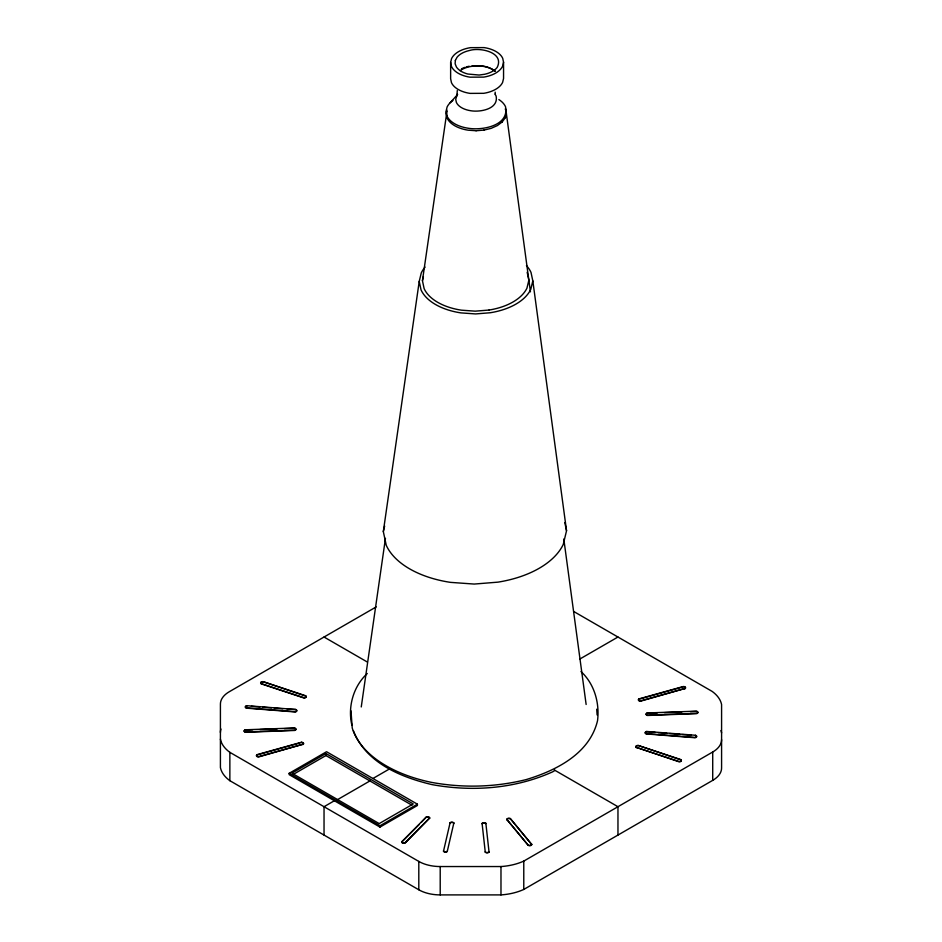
<?xml version="1.0" encoding="UTF-8"?>
<svg xmlns="http://www.w3.org/2000/svg" width="942" height="942" viewBox="0 0 942 942"><rect width="100%" height="100%" fill="white"/><g stroke="black" fill="none" stroke-linecap="round" stroke-linejoin="round"><path stroke-width="1.41" d="M526.448 265.585A55.613 32.11 0 0 1 531.005 272.403L532.819 280.881L566.542 530.746L563.245 544.452A93.564 54.012 0 0 1 497.953 582.144L474.215 584.064L450.523 582.368A89.714 51.798 0 0 1 386.244 545.265L383.323 531.582L419.225 281.399L421.274 272.897A58.004 33.488 0 0 1 425.054 267.139M361.257 706.959L385.455 538.341M489.028 310.048L475.239 311.166L461.474 310.177A52.104 30.085 0 0 1 424.135 288.629L422.44 280.681L446.967 111.321M453.844 823.025L447.262 851.438A1.955 1.13 0 0 1 445.201 852.121A1.955 1.13 0 0 1 443.517 851.144L450.099 822.731A2.061 1.189 0 0 1 452.136 822.178A2.061 1.189 0 0 1 453.844 823.025L453.844 823.332A2.061 1.189 0 0 0 453.491 822.931M450.629 62.502L451.583 58.545A27.024 15.602 0 0 1 470.447 47.653L484.141 47.595A25.917 14.966 0 0 1 502.71 58.31L503.558 62.266L503.558 78.469L502.604 82.437A27.024 15.602 0 0 1 483.741 93.317L470.034 93.388A25.917 14.966 0 0 1 451.465 82.66L450.629 78.716L450.629 62.502L451.477 66.446A25.917 14.966 0 0 0 470.034 77.173L483.741 77.114A27.024 15.602 0 0 0 502.604 66.223L503.558 62.266M446.92 110.108L446.108 113.487L447.073 117.986A29.52 17.038 0 0 0 468.221 130.196L476.146 130.726M457.376 93.941L456.905 95.872L457.282 90.55M422.44 280.681L423.405 276.701M383.323 531.582L384.642 526.095M502.204 121.954L505.312 117.726L506.337 113.287L530.44 291.832M505.312 117.726L506.396 113.217M532.819 280.881L530.77 289.382A58.004 33.488 0 0 1 490.287 312.744L475.58 313.933L460.897 312.885A55.613 32.11 0 0 1 421.039 289.877L419.225 281.399M457.129 94.659L455.728 99.357L456.387 102.431A20.1 11.598 0 0 0 470.788 110.744C480.29 112.357 498.789 109.06 496.116 96.108A20.1 11.598 0 0 0 494.927 94.176M450.182 102.737L457.624 94.459M367.274 673.506C353.368 686.294 347.563 706.841 351.884 725.21M401.928 841.583L426.337 816.973A2.061 1.189 0 0 1 428.586 816.891A2.061 1.189 0 0 1 429.623 818.056L405.201 842.972A1.955 1.13 0 0 1 402.846 843.161A1.955 1.13 0 0 1 401.928 841.889L401.928 841.583A1.955 1.13 0 0 0 402.846 842.854A1.955 1.13 0 0 0 405.201 842.666L429.623 818.056M401.928 841.889L419.225 824.462M421.251 822.401L426.337 816.973M502.239 121.93L497.4 125.557L491.123 128.359L483.823 130.126M555.003 770.368L552.813 771.757C515.109 788.819 472.437 791.986 431.989 784.604C400.715 777.197 365.92 762.89 353.391 730.733M376.223 606.895L229.283 691.734A30.274 17.486 0 0 0 220.416 704.098L220.416 767.542A44.745 25.834 0 0 0 229.86 780.694L418.801 889.778A30.274 17.486 0 0 0 440.208 894.9L500.979 894.9A44.745 25.834 0 0 0 523.776 889.448L712.717 780.365A30.274 17.486 0 0 0 721.584 768.001L721.584 704.557A44.745 25.834 0 0 0 712.14 691.404L573.737 611.499M289.147 773.323L326.544 751.728L417.4 804.174L417.4 805.492L379.991 827.088L289.147 774.63L289.147 773.323L379.991 825.769L417.4 804.174M325.932 753.518L291.879 773.182L379.19 823.602L413.244 803.938L325.932 753.518L325.932 755.543L411.972 805.222M293.139 774.477L325.932 755.543M334.375 800.747L324.036 806.717L324.036 835.071M372.973 778.469L389.635 768.849M579.813 659.047L617.964 637.028M337.13 799.864L369.923 780.942L369.923 780.235M220.416 739.176A44.745 25.834 0 0 0 229.86 752.34L418.801 861.424A30.274 17.486 0 0 0 440.208 866.546L500.979 866.546A44.745 25.834 0 0 0 523.776 861.094L712.717 752.01A30.274 17.486 0 0 0 721.584 739.647M303.041 744.227L258.815 756.579A1.955 1.13 0 0 1 256.695 755.955A1.955 1.13 0 0 1 257.178 754.613L301.405 742.261A2.061 1.189 0 0 1 303.336 742.944A2.061 1.189 0 0 1 303.041 744.227L258.815 756.885A1.955 1.13 0 0 1 256.919 756.473A1.955 1.13 0 0 1 256.671 755.307M256.883 755.095A1.955 1.13 0 0 1 257.178 754.919L300.015 742.955M638.959 698.893L683.186 686.553A1.955 1.13 0 0 1 685.305 687.165A1.955 1.13 0 0 1 684.822 688.52L640.595 701.166A2.061 1.189 0 0 1 638.664 700.495A2.061 1.189 0 0 1 638.959 699.199L638.959 698.893A2.061 1.189 0 0 0 638.664 700.189A2.061 1.189 0 0 0 640.595 700.86L684.822 688.52M638.959 699.199L683.186 686.859A1.955 1.13 0 0 1 685.081 687.271M472.06 65.869L482.245 65.94A22.043 12.729 0 0 1 495.068 71.215M476.016 130.75L483.905 130.102M647.248 712.976L696.268 711.151A1.955 1.13 0 0 1 697.834 712.187A1.955 1.13 0 0 1 696.515 713.329L647.495 715.155A2.061 1.189 0 0 1 646.141 714.118A2.061 1.189 0 0 1 647.248 712.976L647.248 713.294A2.061 1.189 0 0 0 646.141 714.425A2.061 1.189 0 0 0 647.495 715.473L696.515 713.636A1.955 1.13 0 0 0 697.598 712.022M647.248 713.294L657.339 712.917M664.546 712.647L681.855 711.999M690.498 711.669L696.268 711.457A1.955 1.13 0 0 1 697.045 711.657M245.485 729.791L294.505 727.966A2.061 1.189 0 0 1 295.859 729.014A2.061 1.189 0 0 1 294.752 730.144L245.732 731.969A1.955 1.13 0 0 1 244.166 730.933A1.955 1.13 0 0 1 245.485 729.791L245.485 730.109A1.955 1.13 0 0 0 244.166 731.251A1.955 1.13 0 0 0 245.732 732.287L294.752 730.45A2.061 1.189 0 0 0 295.859 729.32A2.061 1.189 0 0 0 294.505 728.272L284.413 728.649M245.485 730.109L252.691 729.838M259.91 729.567L277.207 728.92M646.742 731.463L695.42 735.266A1.955 1.13 0 0 1 696.597 736.456A1.955 1.13 0 0 1 694.913 737.421L646.236 733.63A2.061 1.189 0 0 1 645.27 732.452A2.061 1.189 0 0 1 646.742 731.463L646.742 731.769A2.061 1.189 0 0 0 645.27 732.758A2.061 1.189 0 0 0 646.236 733.936L694.913 737.739A1.955 1.13 0 0 0 696.597 736.762A1.955 1.13 0 0 0 695.42 735.572L695.42 735.266M646.742 731.769L655.326 732.44M658.187 732.664L666.783 733.335M669.644 733.559L679.665 734.348M682.538 734.572L691.122 735.243M247.087 705.699L295.764 709.503A2.061 1.189 0 0 1 296.73 710.668A2.061 1.189 0 0 1 295.258 711.657L246.58 707.854A1.955 1.13 0 0 1 245.403 706.665A1.955 1.13 0 0 1 247.087 705.699L247.087 706.005M251.384 706.335L259.968 707.006M262.842 707.23L271.426 707.901M274.287 708.125L282.883 708.796M287.18 709.138L295.764 709.503M246.286 706.17A1.955 1.13 0 0 0 245.391 707.218A1.955 1.13 0 0 0 246.58 708.172L295.258 711.964A2.061 1.189 0 0 0 296.353 710.115M638.134 745.452L680.76 759.546A1.955 1.13 0 0 1 681.078 760.912A1.955 1.13 0 0 1 678.876 761.442L636.25 747.347A2.061 1.189 0 0 1 636.121 746.04A2.061 1.189 0 0 1 638.134 745.452L680.76 759.853A1.955 1.13 0 0 1 681.078 761.218A1.955 1.13 0 0 1 678.876 761.748L636.25 747.347M263.124 681.678L305.75 695.773A2.061 1.189 0 0 1 305.879 697.08A2.061 1.189 0 0 1 303.866 697.669L261.24 683.574A1.955 1.13 0 0 1 260.922 682.22A1.955 1.13 0 0 1 263.124 681.678L305.75 696.091A2.061 1.189 0 0 1 305.879 697.386A2.061 1.189 0 0 1 303.866 697.975L261.24 683.88A1.955 1.13 0 0 1 260.922 682.526A1.955 1.13 0 0 1 263.124 681.996M324.036 637.028L367.274 661.99M554.379 770.014L617.964 806.717L617.964 835.071M495.08 71.062C487.744 65.775 478.089 65.045 469.422 66.729A22.549 13.023 0 0 0 460.108 70.626M580.99 671.552C594.367 683.821 599.748 702.967 597.534 720.677C589.68 753.741 556.169 770.485 526.272 779.564C495.268 787.288 462.993 788.124 431.577 782.39A122.142 70.52 0 0 1 352.237 727.989L350.989 710.786M510.258 818.527L531.641 844.373A1.955 1.13 0 0 1 530.57 845.598A1.955 1.13 0 0 1 528.238 845.315L506.867 819.481A2.061 1.189 0 0 1 508.021 818.362A2.061 1.189 0 0 1 510.258 818.527L531.641 844.373M506.867 819.481L528.238 845.315M505.913 110.968L505.43 108.719L505.866 111.05M527.167 272.25L528.862 280.198L526.943 288.158A54.342 31.38 0 0 1 489.016 310.048M564.788 522.539L566.542 530.746M447.379 118.033L446.013 111.474L447.109 106.952A30.874 17.827 0 0 1 452.914 100.464M563.799 538.989L586.136 704.486M485.86 823.32L489.028 851.933A1.955 1.13 0 0 1 487.238 852.84A1.955 1.13 0 0 1 485.26 852.074L482.092 823.461A2.061 1.189 0 0 1 483.894 822.684A2.061 1.189 0 0 1 485.86 823.32L485.86 823.626A2.061 1.189 0 0 0 484.683 823.049M596.71 709.208L597.122 714.943M495.162 92.151L495.28 93.929M712.717 752.01L712.717 780.365M523.776 861.094L523.776 889.448M500.979 866.546L500.979 894.9M489.028 851.933L489.028 851.615A1.955 1.13 0 0 1 487.238 852.522A1.955 1.13 0 0 1 485.26 851.756L485.26 852.074M482.092 823.461L482.092 823.767A2.061 1.189 0 0 1 483.894 822.99M450.099 822.731L450.099 823.037A2.061 1.189 0 0 1 453.208 822.755M447.262 851.438L447.262 851.132A1.955 1.13 0 0 1 445.201 851.815A1.955 1.13 0 0 1 443.517 850.838L443.517 851.144M440.208 866.546L440.208 894.9M418.801 861.424L418.801 889.778M379.991 825.769L379.991 827.088M301.405 742.261L301.405 742.579A2.061 1.189 0 0 1 302.535 742.743M229.86 752.34L229.86 780.694M220.416 732.452A30.274 17.486 0 0 1 221.005 729.037M302.865 742.885A2.061 1.189 0 0 1 303.041 744.533M506.867 819.787A2.061 1.189 0 0 1 508.021 818.669A2.061 1.189 0 0 1 510.258 818.833M426.679 817.161A2.061 1.189 0 0 1 428.586 817.209M429.187 817.503A2.061 1.189 0 0 1 429.623 818.362M446.979 115.996A29.602 17.097 0 0 0 468.198 128.242C482.198 130.632 509.445 125.769 505.513 106.693A29.602 17.097 0 0 0 498.871 99.558M461.545 68.813A22.985 13.27 0 0 1 465.148 67.306M466.455 66.906A22.985 13.27 0 0 1 469.187 66.246M531.641 844.067A1.955 1.13 0 0 1 530.57 845.292A1.955 1.13 0 0 1 528.238 845.009M720.913 730.545A44.745 25.834 0 0 1 721.584 732.923M685.305 687.472A1.955 1.13 0 0 1 684.822 688.826M636.25 747.654A2.061 1.189 0 0 1 637.345 745.805M455.351 60.441L455.127 63.762L456.411 66.988A21.572 12.458 0 0 0 467.891 74.041L479.148 75.042L484.753 74.253A22.549 13.023 0 0 0 497.14 67.506C504.818 52.411 480.067 47.041 469.422 50.515A22.549 13.023 0 0 0 457.047 57.25L455.351 60.441"/></g></svg>
